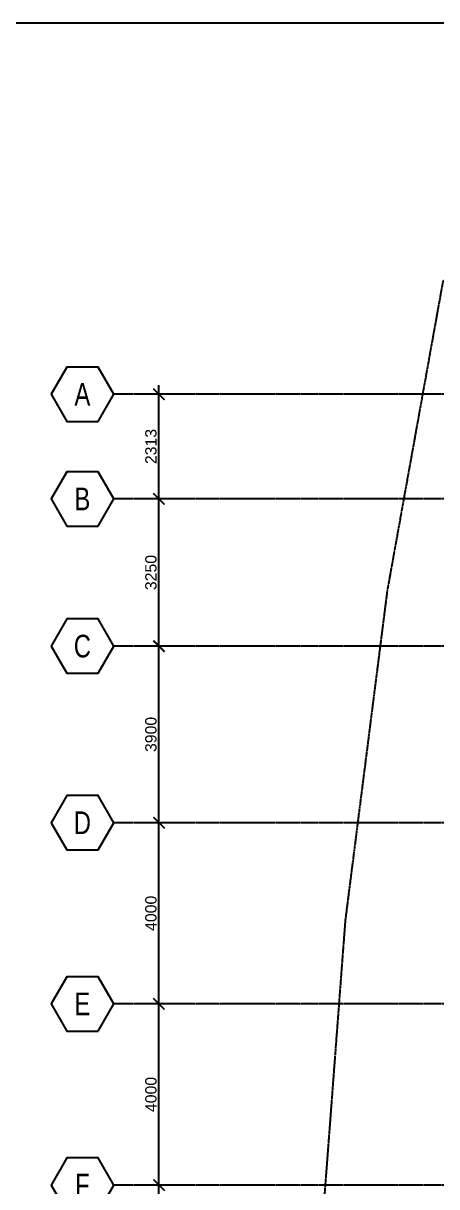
# Model space of a CAD drawing. Header units: inches. Extents: x -189245 to 740841, y -215444 to 469401.
# Drawn here: x 174214 to 183350, y -107018 to -81328 of the extents above; entities that cross this region are included whole.
import ezdxf
from ezdxf.enums import TextEntityAlignment as Align

# ---------------------------------------------------------------- set-up
doc = ezdxf.new("R2010")
doc.units = ezdxf.units.IN
doc.header["$LTSCALE"] = 10
doc.header["$MEASUREMENT"] = 0
doc.linetypes.add('GRID NORMAL$0$GRID BASEMENT$0$GRID GROUND$0$GRID$0$$0$PHANTOM', pattern=[2.5, 1.25, -0.25, 0.25, -0.25, 0.25, -0.25])
for name, color, linetype in [('3', 252, 'Continuous'), ('a-dim', 8, 'Continuous'), ('A-GRID', 8, 'Continuous'), ('TSG- plaster', 4, 'Continuous')]:
    doc.layers.add(name, color=color, linetype=linetype)
doc.layers.add('DEFPOINT', color=7, linetype='Continuous', plot=False)
doc.styles.add('GRID NORMAL$0$GRID BASEMENT$0$GRID GROUND$0$GRID$0$Standard', font='ARIAL.TTF')
doc.dimstyles.new('GRID NORMAL$0$GRID BASEMENT$0$GRID GROUND$0$GRID$0$Standard', dxfattribs={"dimtxt": 250, "dimasz": 0.18, "dimexe": 0.18, "dimexo": 0.0625, "dimgap": 50, "dimtad": 1, "dimdec": 0, "dimzin": 0, "dimdsep": 46, "dimtxsty": 'GRID NORMAL$0$GRID BASEMENT$0$GRID GROUND$0$GRID$0$Standard', "dimcen": 0.09, "dimadec": 0, "dimazin": 0, "dimtfac": 1, "dimtdec": 0, "dimtofl": 0, "dimtmove": 0, "dimatfit": 3, "dimfxl": 1, "dimtolj": 1, "dimtzin": 0, "dimarcsym": 0})

# ---------------------------------------------------------------- blocks, each defined once
blk = doc.blocks.new('GRID NORMAL$0$GRID BASEMENT$0$GRID GROUND$0$GRID$0$$0$GRID-H')
at = {"color": 3}
blk.add_lwpolyline([(-10.39, 6), (-13.86, 0), (-10.39, -6), (-3.46, -6), (0, 0), (-3.46, 6)], close=True, dxfattribs=at)
at = {"color": 6, "style": 'GRID NORMAL$0$GRID BASEMENT$0$GRID GROUND$0$GRID$0$Standard', "width": 0.75}
blk.add_attdef('H', text='', height=5, dxfattribs=at).set_placement((-6.93, 0), align=Align.MIDDLE)
blk = doc.blocks.new('GRID NORMAL$0$GRID BASEMENT$0$GRID GROUND$0$GRID$0$_ARCHTICK')
at = {"color": 0, "linetype": 'ByBlock', "ltscale": 20, "const_width": 0.15}
blk.add_lwpolyline([(-0.5, -0.5), (0.5, 0.5)], dxfattribs=at)
blk = doc.blocks.new('*D458')
at = {"layer": 'a-dim', "color": 0, "lineweight": -2, "ltscale": 500}
for p, q in [((-99704, -237837), (-99704, -235124)), ((-99204, -235324), (-99904, -235324)), ((-99204, -237637), (-99904, -237637))]:
    blk.add_line(p, q, dxfattribs=at)
at = {"layer": 'Defpoints', "color": 0, "ltscale": 500}
for p in [(-99704, -235324), (-99204, -235324), (-99204, -237637)]:
    blk.add_point(p, dxfattribs=at)
at = {"layer": 'a-dim', "color": 0, "lineweight": -2, "ltscale": 500, "xscale": 250, "yscale": 250, "zscale": 250}
for p, rotation in [((-99704, -235324), 90), ((-99704, -237637), 270)]:
    blk.add_blockref('GRID NORMAL$0$GRID BASEMENT$0$GRID GROUND$0$GRID$0$_ARCHTICK', p, dxfattribs=dict(at, rotation=rotation))
at = {"layer": 'a-dim', "color": 3, "ltscale": 500, "insert": (-99881, -236480), "char_height": 250, "attachment_point": 5, "rotation": 90, "style": 'GRID NORMAL$0$GRID BASEMENT$0$GRID GROUND$0$GRID$0$Standard'}
blk.add_mtext('\\A1;2313', dxfattribs=at)
blk = doc.blocks.new('*D462')
at = {"layer": 'a-dim', "color": 0, "lineweight": -2, "ltscale": 500}
for p, q in [((-99704, -241087), (-99704, -237437)), ((-99204, -237637), (-99904, -237637)), ((-99204, -240887), (-99904, -240887))]:
    blk.add_line(p, q, dxfattribs=at)
at = {"layer": 'Defpoints', "color": 0, "ltscale": 500}
for p in [(-99704, -237637), (-99204, -237637), (-99204, -240887)]:
    blk.add_point(p, dxfattribs=at)
at = {"layer": 'a-dim', "color": 0, "lineweight": -2, "ltscale": 500, "xscale": 250, "yscale": 250, "zscale": 250}
for p, rotation in [((-99704, -237637), 90), ((-99704, -240887), 270)]:
    blk.add_blockref('GRID NORMAL$0$GRID BASEMENT$0$GRID GROUND$0$GRID$0$_ARCHTICK', p, dxfattribs=dict(at, rotation=rotation))
at = {"layer": 'a-dim', "color": 3, "ltscale": 500, "insert": (-99881, -239262), "char_height": 250, "attachment_point": 5, "rotation": 90, "style": 'GRID NORMAL$0$GRID BASEMENT$0$GRID GROUND$0$GRID$0$Standard'}
blk.add_mtext('\\A1;3250', dxfattribs=at)
blk = doc.blocks.new('*D463')
at = {"layer": 'a-dim', "color": 0, "lineweight": -2, "ltscale": 500}
for p, q in [((-99704, -244987), (-99704, -240687)), ((-99204, -240887), (-99904, -240887)), ((-99204, -244787), (-99904, -244787))]:
    blk.add_line(p, q, dxfattribs=at)
at = {"layer": 'Defpoints', "color": 0, "ltscale": 500}
for p in [(-99704, -240887), (-99204, -240887), (-99204, -244787)]:
    blk.add_point(p, dxfattribs=at)
at = {"layer": 'a-dim', "color": 0, "lineweight": -2, "ltscale": 500, "xscale": 250, "yscale": 250, "zscale": 250}
for p, rotation in [((-99704, -240887), 90), ((-99704, -244787), 270)]:
    blk.add_blockref('GRID NORMAL$0$GRID BASEMENT$0$GRID GROUND$0$GRID$0$_ARCHTICK', p, dxfattribs=dict(at, rotation=rotation))
at = {"layer": 'a-dim', "color": 3, "ltscale": 500, "insert": (-99881, -242837), "char_height": 250, "attachment_point": 5, "rotation": 90, "style": 'GRID NORMAL$0$GRID BASEMENT$0$GRID GROUND$0$GRID$0$Standard'}
blk.add_mtext('\\A1;3900', dxfattribs=at)
blk = doc.blocks.new('*D464')
at = {"layer": 'a-dim', "color": 0, "lineweight": -2, "ltscale": 500}
for p, q in [((-99204, -244787), (-99904, -244787)), ((-99704, -248987), (-99704, -244587)), ((-99204, -248787), (-99904, -248787))]:
    blk.add_line(p, q, dxfattribs=at)
at = {"layer": 'Defpoints', "color": 0, "ltscale": 500}
for p in [(-99704, -244787), (-99204, -244787), (-99204, -248787)]:
    blk.add_point(p, dxfattribs=at)
at = {"layer": 'a-dim', "color": 0, "lineweight": -2, "ltscale": 500, "xscale": 250, "yscale": 250, "zscale": 250}
for p, rotation in [((-99704, -244787), 90), ((-99704, -248787), 270)]:
    blk.add_blockref('GRID NORMAL$0$GRID BASEMENT$0$GRID GROUND$0$GRID$0$_ARCHTICK', p, dxfattribs=dict(at, rotation=rotation))
at = {"layer": 'a-dim', "color": 3, "ltscale": 500, "insert": (-99881, -246787), "char_height": 250, "attachment_point": 5, "rotation": 90, "style": 'GRID NORMAL$0$GRID BASEMENT$0$GRID GROUND$0$GRID$0$Standard'}
blk.add_mtext('\\A1;4000', dxfattribs=at)
blk = doc.blocks.new('*D465')
at = {"layer": 'a-dim', "color": 0, "lineweight": -2, "ltscale": 500}
for p, q in [((-99704, -252987), (-99704, -248587)), ((-99204, -248787), (-99904, -248787)), ((-99204, -252787), (-99904, -252787))]:
    blk.add_line(p, q, dxfattribs=at)
at = {"layer": 'Defpoints', "color": 0, "ltscale": 500}
for p in [(-99704, -248787), (-99204, -248787), (-99204, -252787)]:
    blk.add_point(p, dxfattribs=at)
at = {"layer": 'a-dim', "color": 0, "lineweight": -2, "ltscale": 500, "xscale": 250, "yscale": 250, "zscale": 250}
for p, rotation in [((-99704, -248787), 90), ((-99704, -252787), 270)]:
    blk.add_blockref('GRID NORMAL$0$GRID BASEMENT$0$GRID GROUND$0$GRID$0$_ARCHTICK', p, dxfattribs=dict(at, rotation=rotation))
at = {"layer": 'a-dim', "color": 3, "ltscale": 500, "insert": (-99881, -250787), "char_height": 250, "attachment_point": 5, "rotation": 90, "style": 'GRID NORMAL$0$GRID BASEMENT$0$GRID GROUND$0$GRID$0$Standard'}
blk.add_mtext('\\A1;4000', dxfattribs=at)
blk = doc.blocks.new('*D466')
at = {"layer": 'a-dim', "color": 0, "lineweight": -2, "ltscale": 500}
for p, q in [((-99204, -252787), (-99904, -252787)), ((-99704, -255237), (-99704, -252587)), ((-99204, -255037), (-99904, -255037))]:
    blk.add_line(p, q, dxfattribs=at)
at = {"layer": 'Defpoints', "color": 0, "ltscale": 500}
for p in [(-99704, -252787), (-99204, -252787), (-99204, -255037)]:
    blk.add_point(p, dxfattribs=at)
at = {"layer": 'a-dim', "color": 0, "lineweight": -2, "ltscale": 500, "xscale": 250, "yscale": 250, "zscale": 250}
for p, rotation in [((-99704, -252787), 90), ((-99704, -255037), 270)]:
    blk.add_blockref('GRID NORMAL$0$GRID BASEMENT$0$GRID GROUND$0$GRID$0$_ARCHTICK', p, dxfattribs=dict(at, rotation=rotation))
at = {"layer": 'a-dim', "color": 3, "ltscale": 500, "insert": (-99881, -253912), "char_height": 250, "attachment_point": 5, "rotation": 90, "style": 'GRID NORMAL$0$GRID BASEMENT$0$GRID GROUND$0$GRID$0$Standard'}
blk.add_mtext('\\A1;2250', dxfattribs=at)
blk = doc.blocks.new('grid')
at = {"layer": 'A-GRID', "linetype": 'GRID NORMAL$0$GRID BASEMENT$0$GRID GROUND$0$GRID$0$$0$PHANTOM'}
for p, q in [((-33688.1, -235324.1), (-100703.6, -235324.1)), ((-33688.1, -237636.6), (-100703.6, -237636.6)), ((-33688.1, -240886.6), (-100703.6, -240886.6)), ((-33688.1, -244786.6), (-100703.6, -244786.6)), ((-33688.1, -248786.6), (-100703.6, -248786.6)), ((-33688.1, -252786.6), (-100703.5, -252786.6))]:
    blk.add_line(p, q, dxfattribs=at)
at = {"layer": 'A-GRID'}
ref = blk.add_blockref('GRID NORMAL$0$GRID BASEMENT$0$GRID GROUND$0$GRID$0$$0$GRID-H', (-102089.2, -235324.1), dxfattribs=dict(at, xscale=100, yscale=100, zscale=100, rotation=180))
ref.add_attrib('H', 'A', dxfattribs={"layer": '0', "color": 6, "height": 500, "style": 'GRID NORMAL$0$GRID BASEMENT$0$GRID GROUND$0$GRID$0$Standard', "width": 0.75}).set_placement((-101396.4, -235324.1), align=Align.MIDDLE)
ref = blk.add_blockref('GRID NORMAL$0$GRID BASEMENT$0$GRID GROUND$0$GRID$0$$0$GRID-H', (-102089.2, -237636.6), dxfattribs=dict(at, xscale=100, yscale=100, zscale=100, rotation=180))
ref.add_attrib('H', 'B', dxfattribs={"layer": '0', "color": 6, "height": 500, "style": 'GRID NORMAL$0$GRID BASEMENT$0$GRID GROUND$0$GRID$0$Standard', "width": 0.75}).set_placement((-101396.4, -237636.6), align=Align.MIDDLE)
ref = blk.add_blockref('GRID NORMAL$0$GRID BASEMENT$0$GRID GROUND$0$GRID$0$$0$GRID-H', (-102089.2, -240886.6), dxfattribs=dict(at, xscale=100, yscale=100, zscale=100, rotation=180))
ref.add_attrib('H', 'C', dxfattribs={"layer": '0', "color": 6, "height": 500, "style": 'GRID NORMAL$0$GRID BASEMENT$0$GRID GROUND$0$GRID$0$Standard', "width": 0.75}).set_placement((-101396.4, -240886.6), align=Align.MIDDLE)
ref = blk.add_blockref('GRID NORMAL$0$GRID BASEMENT$0$GRID GROUND$0$GRID$0$$0$GRID-H', (-102089.2, -244786.6), dxfattribs=dict(at, xscale=100, yscale=100, zscale=100, rotation=180))
ref.add_attrib('H', 'D', dxfattribs={"layer": '0', "color": 6, "height": 500, "style": 'GRID NORMAL$0$GRID BASEMENT$0$GRID GROUND$0$GRID$0$Standard', "width": 0.75}).set_placement((-101396.4, -244786.6), align=Align.MIDDLE)
ref = blk.add_blockref('GRID NORMAL$0$GRID BASEMENT$0$GRID GROUND$0$GRID$0$$0$GRID-H', (-102089.2, -248786.6), dxfattribs=dict(at, xscale=100, yscale=100, zscale=100, rotation=180))
ref.add_attrib('H', 'E', dxfattribs={"layer": '0', "color": 6, "height": 500, "style": 'GRID NORMAL$0$GRID BASEMENT$0$GRID GROUND$0$GRID$0$Standard', "width": 0.75}).set_placement((-101396.4, -248786.6), align=Align.MIDDLE)
ref = blk.add_blockref('GRID NORMAL$0$GRID BASEMENT$0$GRID GROUND$0$GRID$0$$0$GRID-H', (-102089.2, -252786.6), dxfattribs=dict(at, xscale=100, yscale=100, zscale=100, rotation=180))
ref.add_attrib('H', 'F', dxfattribs={"layer": '0', "color": 6, "height": 500, "style": 'GRID NORMAL$0$GRID BASEMENT$0$GRID GROUND$0$GRID$0$Standard', "width": 0.75}).set_placement((-101396.4, -252786.6), align=Align.MIDDLE)
at = {"layer": 'a-dim', "ltscale": 500}
for base, p1, p2, picture, middle in [((-99703.5724, -235324.0815), (-99203.5724, -237636.6148), (-99203.5724, -235324.0815), '*D458', (-99881.3009, -236480.3481)), ((-99703.6, -237636.6), (-99203.6, -240886.6), (-99203.6, -237636.6), '*D462', (-99881.3, -239261.6)), ((-99703.6, -240886.6), (-99203.6, -244786.6), (-99203.6, -240886.6), '*D463', (-99881.3, -242836.6)), ((-99703.6, -244786.6), (-99203.6, -248786.6), (-99203.6, -244786.6), '*D464', (-99881.2, -246786.6)), ((-99703.6, -248786.6), (-99203.6, -252786.6), (-99203.6, -248786.6), '*D465', (-99881.2, -250786.6)), ((-99703.6, -252786.6), (-99203.6, -255036.6), (-99203.6, -252786.6), '*D466', (-99881.2, -253911.6))]:
    dim = blk.add_linear_dim(base=base, p1=p1, p2=p2, angle=270, dimstyle='GRID NORMAL$0$GRID BASEMENT$0$GRID GROUND$0$GRID$0$Standard', override={"dimasz": 250, "dimexe": 200, "dimblk1": 'GRID NORMAL$0$GRID BASEMENT$0$GRID GROUND$0$GRID$0$_ARCHTICK', "dimblk2": 'GRID NORMAL$0$GRID BASEMENT$0$GRID GROUND$0$GRID$0$_ARCHTICK', "dimsah": 1, "dimdle": 200, "dimclrt": 3}, dxfattribs=at)
    dim.commit()
    dim.dimension.update_dxf_attribs({"geometry": picture, "text_midpoint": middle})

msp = doc.modelspace()

# ---------------------------------------------------------------- linework, layer by layer
at = {"layer": '3', "color": 251, "linetype": 'GRID NORMAL$0$GRID BASEMENT$0$GRID GROUND$0$GRID$0$$0$PHANTOM', "flags": 128}
msp.add_lwpolyline([(237371.35219, -102411.03171), (236907.36937, -111088.63621), (237289.02822, -123192.62054), (238264.2428, -131263.91886), (183600.45806, -144612.45953), (182343.32397, -137766.93444), (181388.25096, -130469.16522), (180807.8851, -123132.083), (180604.30197, -115794.90685), (180780.48662, -108467.02455), (181335.07245, -101137.97723), (182262.72419, -93856.83294), (183496.50524, -87007.06036), (237390.30657, -102403.83529)], dxfattribs=at)
at = {"layer": 'DEFPOINT', "color": 5}
msp.add_lwpolyline([(161847.93173, -149778.22268), (257047.93173, -149778.22268), (257047.93173, -81328.22268), (161847.93173, -81328.22268)], close=True, dxfattribs=at)

# ---------------------------------------------------------------- block references
at = {"layer": 'TSG- plaster'}
msp.add_blockref('grid', (276916.94016, 145805.75787), dxfattribs=at)

doc.saveas('drawing.dxf')
